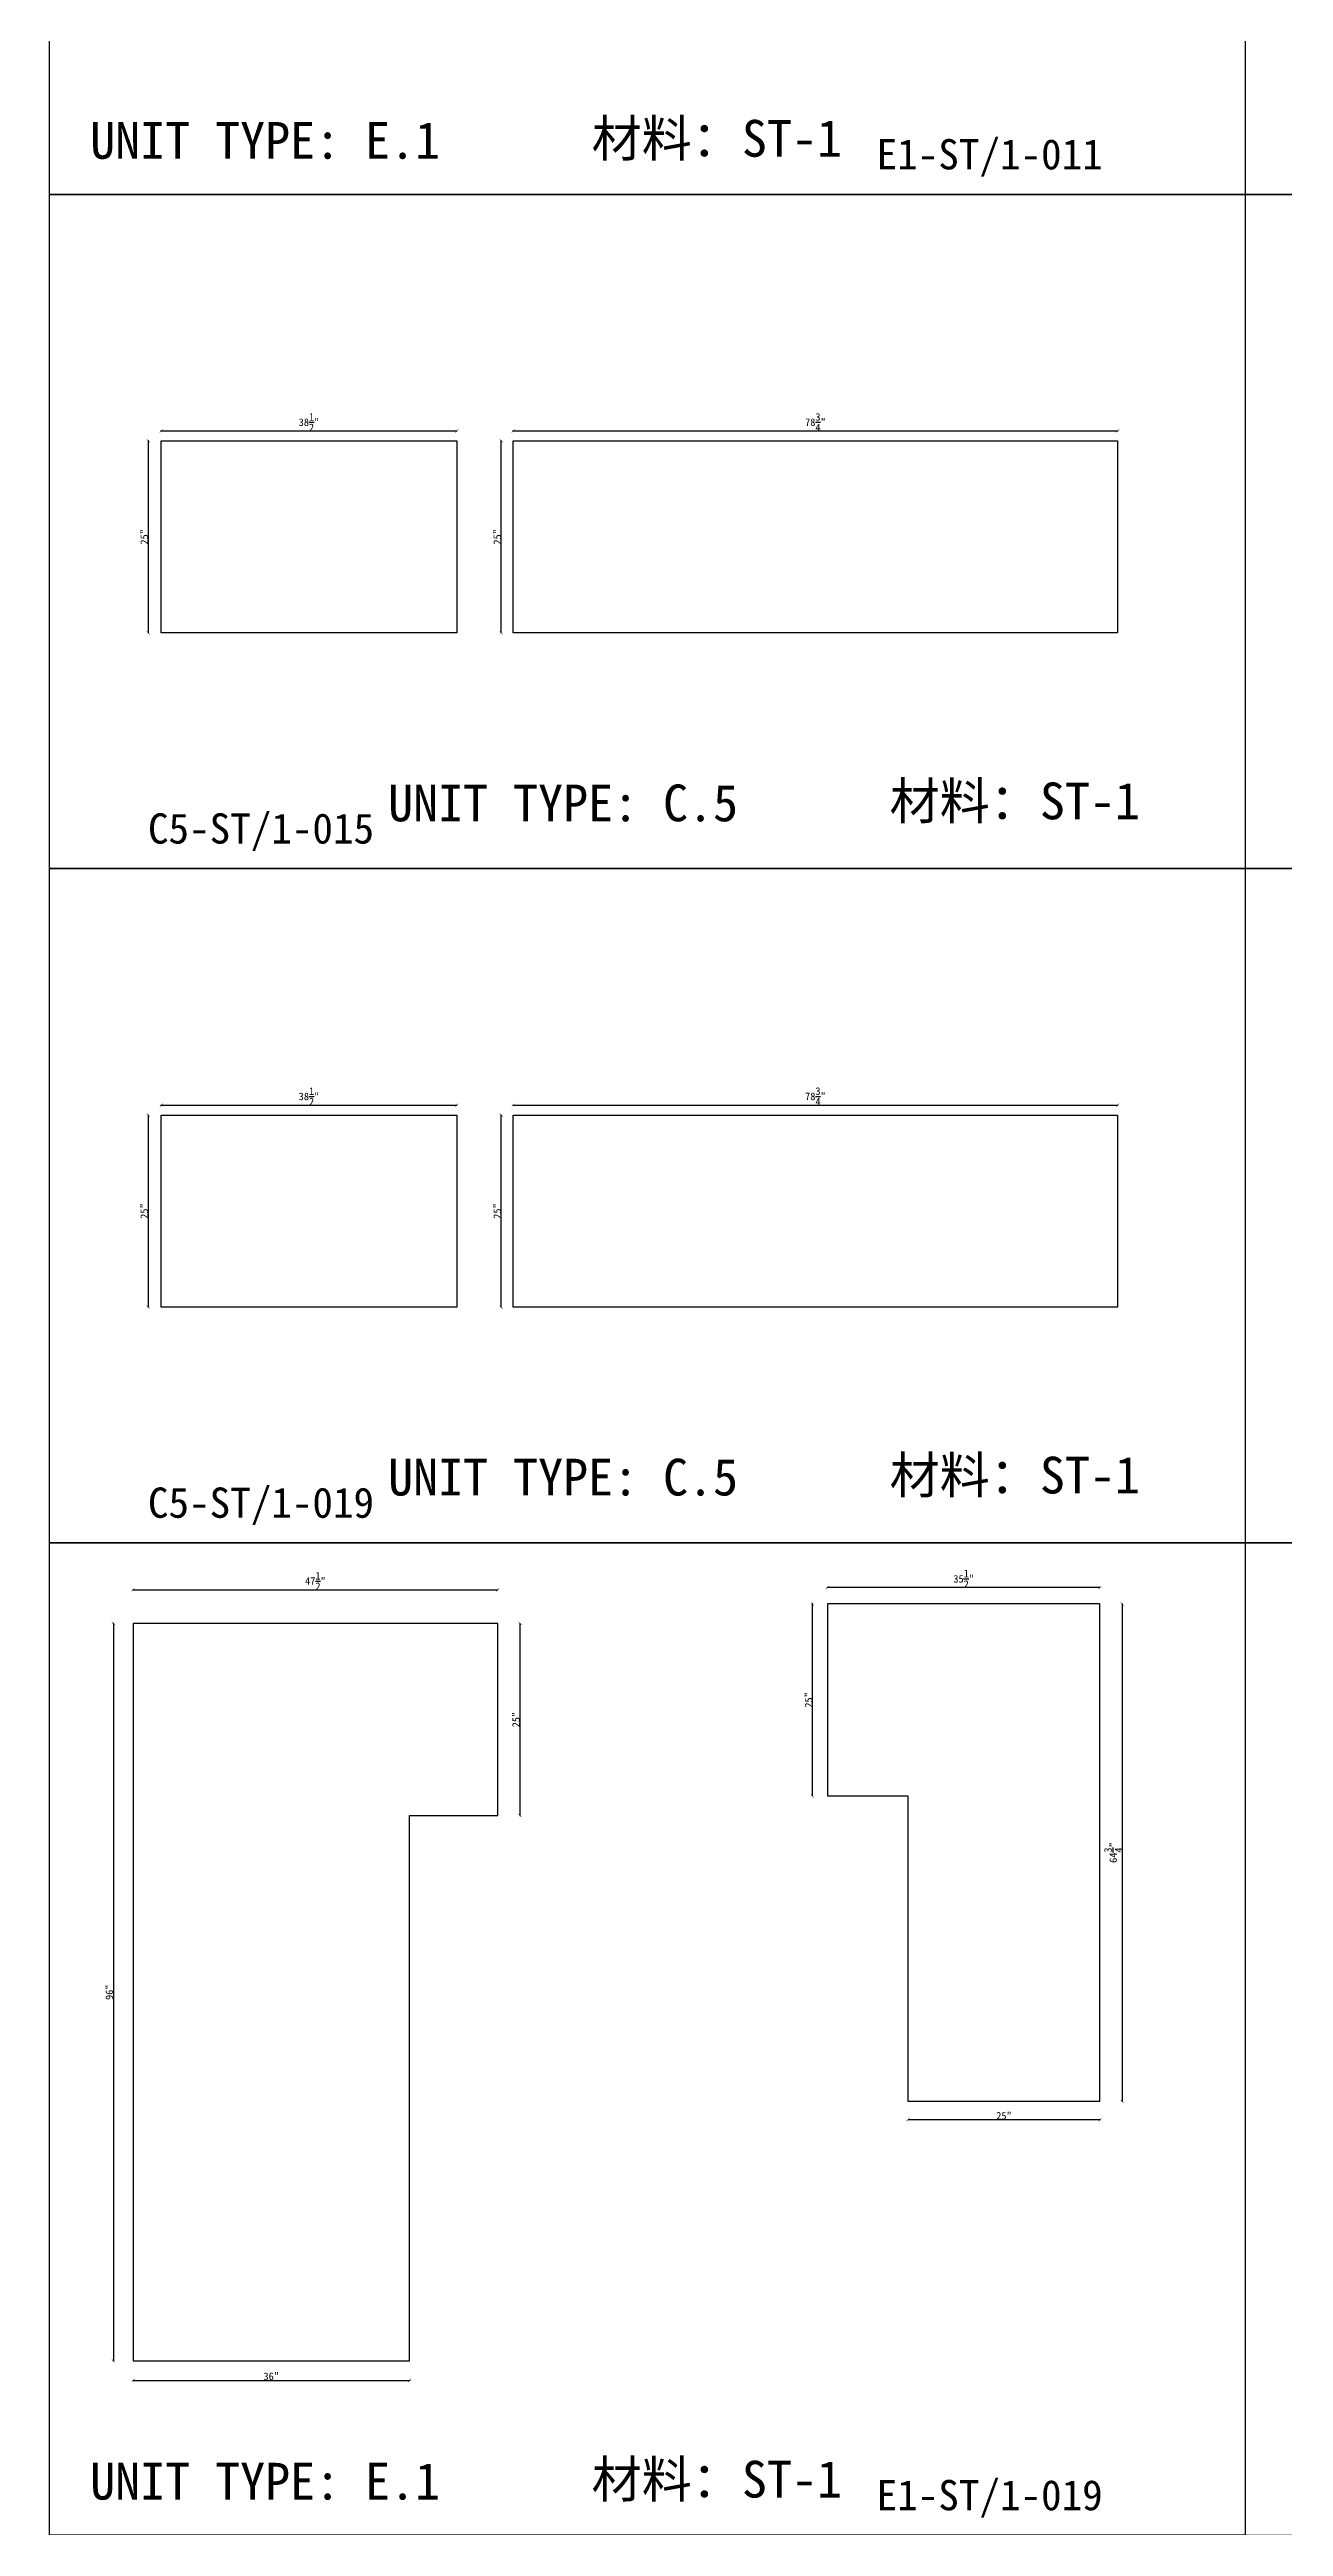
# Model space of a CAD drawing. Header units: millimetres. Extents: x -46966 to 138077, y -48408 to 2116.
# Drawn here: x 52657 to 56740, y -35453 to -27261 of the extents above; entities that cross this region are included whole.
import ezdxf
from ezdxf.enums import TextEntityAlignment as Align

# ---------------------------------------------------------------- set-up
doc = ezdxf.new("R2010")
doc.units = ezdxf.units.MM
doc.layers.add('PART_NUMBER', color=3, linetype='Continuous')
doc.styles.add('样式 1', font='')
doc.styles.get('样式 1').set_extended_font_data('NSimSun')
doc.dimstyles.new('副本 ISO-25', dxfattribs={"dimtxt": 25, "dimasz": 10, "dimexe": 1.5, "dimexo": 0.5, "dimtad": 1, "dimlfac": 0.03937, "dimlunit": 5, "dimtxsty": '样式 1', "dimblk": 'ARCHTICK', "dimcen": 2.5, "dimclrd": 256, "dimclrt": 1, "dimazin": 3, "dimtfac": 1, "dimtmove": 0, "dimatfit": 3, "dimfxlon": 1})

# ---------------------------------------------------------------- blocks, each defined once
blk = doc.blocks.new('_ArchTick')
at = {"color": 0, "linetype": 'ByBlock', "const_width": 0.15}
blk.add_lwpolyline([(-0.5, -0.5), (0.5, 0.5)], dxfattribs=at)
blk = doc.blocks.new('*D1284')
at = {"color": 0, "lineweight": -2, "transparency": 16777216}
for p, q in [((53026.3, -28523.9), (53026.3, -28521.4)), ((54004.2, -28523.9), (54004.2, -28521.4))]:
    blk.add_line(p, q, dxfattribs=at)
at = {"lineweight": -2, "transparency": 16777216}
blk.add_line((53026.3, -28522.9), (54004.2, -28522.9), dxfattribs=at)
at = {"layer": 'Defpoints', "color": 0, "transparency": 16777216}
for p in [(53026.3, -28555.5), (54004.2, -28522.9), (54004.2, -28555.5)]:
    blk.add_point(p, dxfattribs=at)
at = {"lineweight": -2, "transparency": 16777216, "xscale": 10, "yscale": 10, "zscale": 10, "rotation": 180}
blk.add_blockref('_ArchTick', (53026.3, -28522.9), dxfattribs=at)
at = {"lineweight": -2, "transparency": 16777216, "xscale": 10, "yscale": 10, "zscale": 10}
blk.add_blockref('_ArchTick', (54004.2, -28522.9), dxfattribs=at)
at = {"color": 1, "transparency": 16777216, "insert": (53515.3, -28493.8), "char_height": 25, "attachment_point": 5, "style": '样式 1'}
blk.add_mtext('\\A1;38{\\H1x;\\S1/2;}"', dxfattribs=at)
blk = doc.blocks.new('*D1285')
at = {"color": 0, "lineweight": -2, "transparency": 16777216}
for p, q in [((52984.4, -28555.5), (52981.9, -28555.5)), ((52984.4, -29190.5), (52981.9, -29190.5))]:
    blk.add_line(p, q, dxfattribs=at)
at = {"lineweight": -2, "transparency": 16777216}
blk.add_line((52983.4, -28555.5), (52983.4, -29190.5), dxfattribs=at)
at = {"layer": 'Defpoints', "color": 0, "transparency": 16777216}
for p in [(53026.3, -28555.5), (52983.4, -29190.5), (53026.3, -29190.5)]:
    blk.add_point(p, dxfattribs=at)
at = {"lineweight": -2, "transparency": 16777216, "xscale": 10, "yscale": 10, "zscale": 10}
for p, rotation in [((52983.4, -28555.5), 90), ((52983.4, -29190.5), 270)]:
    blk.add_blockref('_ArchTick', p, dxfattribs=dict(at, rotation=rotation))
at = {"color": 1, "transparency": 16777216, "insert": (52970.3, -28873), "char_height": 25, "attachment_point": 5, "rotation": 90, "style": '样式 1'}
blk.add_mtext('\\A1;25"', dxfattribs=at)
blk = doc.blocks.new('*D1286')
at = {"color": 0, "lineweight": -2, "transparency": 16777216}
for p, q in [((54191, -28523.9), (54191, -28521.4)), ((56191.3, -28523.9), (56191.3, -28521.4))]:
    blk.add_line(p, q, dxfattribs=at)
at = {"lineweight": -2, "transparency": 16777216}
blk.add_line((54191, -28522.9), (56191.3, -28522.9), dxfattribs=at)
at = {"layer": 'Defpoints', "color": 0, "transparency": 16777216}
for p in [(54191, -28555.5), (56191.3, -28522.9), (56191.3, -28555.5)]:
    blk.add_point(p, dxfattribs=at)
at = {"lineweight": -2, "transparency": 16777216, "xscale": 10, "yscale": 10, "zscale": 10, "rotation": 180}
blk.add_blockref('_ArchTick', (54191, -28522.9), dxfattribs=at)
at = {"lineweight": -2, "transparency": 16777216, "xscale": 10, "yscale": 10, "zscale": 10}
blk.add_blockref('_ArchTick', (56191.3, -28522.9), dxfattribs=at)
at = {"color": 1, "transparency": 16777216, "insert": (55191.1, -28493.8), "char_height": 25, "attachment_point": 5, "style": '样式 1'}
blk.add_mtext('\\A1;78{\\H1x;\\S3/4;}"', dxfattribs=at)
blk = doc.blocks.new('*D1287')
at = {"color": 0, "lineweight": -2, "transparency": 16777216}
for p, q in [((54152.6, -28555.5), (54150.1, -28555.5)), ((54152.6, -29190.5), (54150.1, -29190.5))]:
    blk.add_line(p, q, dxfattribs=at)
at = {"lineweight": -2, "transparency": 16777216}
blk.add_line((54151.6, -29190.5), (54151.6, -28555.5), dxfattribs=at)
at = {"layer": 'Defpoints', "color": 0, "transparency": 16777216}
for p in [(54151.6, -28555.5), (54191, -28555.5), (54191, -29190.5)]:
    blk.add_point(p, dxfattribs=at)
at = {"lineweight": -2, "transparency": 16777216, "xscale": 10, "yscale": 10, "zscale": 10}
for p, rotation in [((54151.6, -28555.5), 90), ((54151.6, -29190.5), 270)]:
    blk.add_blockref('_ArchTick', p, dxfattribs=dict(at, rotation=rotation))
at = {"color": 1, "transparency": 16777216, "insert": (54138.5, -28873), "char_height": 25, "attachment_point": 5, "rotation": 90, "style": '样式 1'}
blk.add_mtext('\\A1;25"', dxfattribs=at)
blk = doc.blocks.new('*D1212')
at = {"color": 0, "lineweight": -2, "transparency": 16777216}
for p, q in [((53026.3, -30753.4), (53026.3, -30750.9)), ((54004.2, -30753.4), (54004.2, -30750.9))]:
    blk.add_line(p, q, dxfattribs=at)
at = {"lineweight": -2, "transparency": 16777216}
blk.add_line((53026.3, -30752.4), (54004.2, -30752.4), dxfattribs=at)
at = {"layer": 'Defpoints', "color": 0, "transparency": 16777216}
for p in [(53026.3, -30785.1), (54004.2, -30752.4), (54004.2, -30785.1)]:
    blk.add_point(p, dxfattribs=at)
at = {"lineweight": -2, "transparency": 16777216, "xscale": 10, "yscale": 10, "zscale": 10, "rotation": 180}
blk.add_blockref('_ArchTick', (53026.3, -30752.4), dxfattribs=at)
at = {"lineweight": -2, "transparency": 16777216, "xscale": 10, "yscale": 10, "zscale": 10}
blk.add_blockref('_ArchTick', (54004.2, -30752.4), dxfattribs=at)
at = {"color": 1, "transparency": 16777216, "insert": (53515.3, -30723.4), "char_height": 25, "attachment_point": 5, "style": '样式 1'}
blk.add_mtext('\\A1;38{\\H1x;\\S1/2;}"', dxfattribs=at)
blk = doc.blocks.new('*D1213')
at = {"color": 0, "lineweight": -2, "transparency": 16777216}
for p, q in [((52984.4, -30785.1), (52981.9, -30785.1)), ((52984.4, -31420.1), (52981.9, -31420.1))]:
    blk.add_line(p, q, dxfattribs=at)
at = {"lineweight": -2, "transparency": 16777216}
blk.add_line((52983.4, -30785.1), (52983.4, -31420.1), dxfattribs=at)
at = {"layer": 'Defpoints', "color": 0, "transparency": 16777216}
for p in [(53026.3, -30785.1), (52983.4, -31420.1), (53026.3, -31420.1)]:
    blk.add_point(p, dxfattribs=at)
at = {"lineweight": -2, "transparency": 16777216, "xscale": 10, "yscale": 10, "zscale": 10}
for p, rotation in [((52983.4, -30785.1), 90), ((52983.4, -31420.1), 270)]:
    blk.add_blockref('_ArchTick', p, dxfattribs=dict(at, rotation=rotation))
at = {"color": 1, "transparency": 16777216, "insert": (52970.3, -31102.6), "char_height": 25, "attachment_point": 5, "rotation": 90, "style": '样式 1'}
blk.add_mtext('\\A1;25"', dxfattribs=at)
blk = doc.blocks.new('*D1214')
at = {"color": 0, "lineweight": -2, "transparency": 16777216}
for p, q in [((54191, -30753.4), (54191, -30750.9)), ((56191.3, -30753.4), (56191.3, -30750.9))]:
    blk.add_line(p, q, dxfattribs=at)
at = {"lineweight": -2, "transparency": 16777216}
blk.add_line((54191, -30752.4), (56191.3, -30752.4), dxfattribs=at)
at = {"layer": 'Defpoints', "color": 0, "transparency": 16777216}
for p in [(54191, -30785.1), (56191.3, -30752.4), (56191.3, -30785.1)]:
    blk.add_point(p, dxfattribs=at)
at = {"lineweight": -2, "transparency": 16777216, "xscale": 10, "yscale": 10, "zscale": 10, "rotation": 180}
blk.add_blockref('_ArchTick', (54191, -30752.4), dxfattribs=at)
at = {"lineweight": -2, "transparency": 16777216, "xscale": 10, "yscale": 10, "zscale": 10}
blk.add_blockref('_ArchTick', (56191.3, -30752.4), dxfattribs=at)
at = {"color": 1, "transparency": 16777216, "insert": (55191.1, -30723.3), "char_height": 25, "attachment_point": 5, "style": '样式 1'}
blk.add_mtext('\\A1;78{\\H1x;\\S3/4;}"', dxfattribs=at)
blk = doc.blocks.new('*D1215')
at = {"color": 0, "lineweight": -2, "transparency": 16777216}
for p, q in [((54152.6, -30785.1), (54150.1, -30785.1)), ((54152.6, -31420.1), (54150.1, -31420.1))]:
    blk.add_line(p, q, dxfattribs=at)
at = {"lineweight": -2, "transparency": 16777216}
blk.add_line((54151.6, -31420.1), (54151.6, -30785.1), dxfattribs=at)
at = {"layer": 'Defpoints', "color": 0, "transparency": 16777216}
for p in [(54151.6, -30785.1), (54191, -30785.1), (54191, -31420.1)]:
    blk.add_point(p, dxfattribs=at)
at = {"lineweight": -2, "transparency": 16777216, "xscale": 10, "yscale": 10, "zscale": 10}
for p, rotation in [((54151.6, -30785.1), 90), ((54151.6, -31420.1), 270)]:
    blk.add_blockref('_ArchTick', p, dxfattribs=dict(at, rotation=rotation))
at = {"color": 1, "transparency": 16777216, "insert": (54138.5, -31102.6), "char_height": 25, "attachment_point": 5, "rotation": 90, "style": '样式 1'}
blk.add_mtext('\\A1;25"', dxfattribs=at)
blk = doc.blocks.new('*D1306')
at = {"color": 0, "lineweight": -2, "transparency": 16777216}
for p, q in [((55230.8, -32348.9), (55230.8, -32346.4)), ((56132.5, -32348.9), (56132.5, -32346.4))]:
    blk.add_line(p, q, dxfattribs=at)
at = {"lineweight": -2, "transparency": 16777216}
blk.add_line((56132.5, -32347.9), (55230.8, -32347.9), dxfattribs=at)
at = {"layer": 'Defpoints', "color": 0, "transparency": 16777216}
for p in [(55230.8, -32347.9), (55230.8, -32401.9), (56132.5, -32401.9)]:
    blk.add_point(p, dxfattribs=at)
at = {"lineweight": -2, "transparency": 16777216, "xscale": 10, "yscale": 10, "zscale": 10, "rotation": 180}
blk.add_blockref('_ArchTick', (55230.8, -32347.9), dxfattribs=at)
at = {"lineweight": -2, "transparency": 16777216, "xscale": 10, "yscale": 10, "zscale": 10}
blk.add_blockref('_ArchTick', (56132.5, -32347.9), dxfattribs=at)
at = {"color": 1, "transparency": 16777216, "insert": (55681.6, -32318.9), "char_height": 25, "attachment_point": 5, "style": '样式 1'}
blk.add_mtext('\\A1;35{\\H1x;\\S1/2;}"', dxfattribs=at)
blk = doc.blocks.new('*D1307')
at = {"color": 0, "lineweight": -2, "transparency": 16777216}
for p, q in [((56204.9, -32401.9), (56207.4, -32401.9)), ((56204.9, -34046.5), (56207.4, -34046.5))]:
    blk.add_line(p, q, dxfattribs=at)
at = {"lineweight": -2, "transparency": 16777216}
blk.add_line((56205.9, -32401.9), (56205.9, -34046.5), dxfattribs=at)
at = {"layer": 'Defpoints', "color": 0, "transparency": 16777216}
for p in [(56132.5, -32401.9), (56132.5, -34046.5), (56205.9, -34046.5)]:
    blk.add_point(p, dxfattribs=at)
at = {"lineweight": -2, "transparency": 16777216, "xscale": 10, "yscale": 10, "zscale": 10}
for p, rotation in [((56205.9, -32401.9), 90), ((56205.9, -34046.5), 270)]:
    blk.add_blockref('_ArchTick', p, dxfattribs=dict(at, rotation=rotation))
at = {"color": 1, "transparency": 16777216, "insert": (56176.8, -33224.2), "char_height": 25, "attachment_point": 5, "rotation": 90, "style": '样式 1'}
blk.add_mtext('\\A1;64{\\H1x;\\S3/4;}"', dxfattribs=at)
blk = doc.blocks.new('*D1308')
at = {"color": 0, "lineweight": -2, "transparency": 16777216}
for p, q in [((55497.5, -34106.8), (55497.5, -34109.3)), ((56132.5, -34106.8), (56132.5, -34109.3))]:
    blk.add_line(p, q, dxfattribs=at)
at = {"lineweight": -2, "transparency": 16777216}
blk.add_line((56132.5, -34107.8), (55497.5, -34107.8), dxfattribs=at)
at = {"layer": 'Defpoints', "color": 0, "transparency": 16777216}
for p in [(55497.5, -34046.5), (56132.5, -34046.5), (55497.5, -34107.8)]:
    blk.add_point(p, dxfattribs=at)
at = {"lineweight": -2, "transparency": 16777216, "xscale": 10, "yscale": 10, "zscale": 10, "rotation": 180}
blk.add_blockref('_ArchTick', (55497.5, -34107.8), dxfattribs=at)
at = {"lineweight": -2, "transparency": 16777216, "xscale": 10, "yscale": 10, "zscale": 10}
blk.add_blockref('_ArchTick', (56132.5, -34107.8), dxfattribs=at)
at = {"color": 1, "transparency": 16777216, "insert": (55815, -34094.6), "char_height": 25, "attachment_point": 5, "style": '样式 1'}
blk.add_mtext('\\A1;25"', dxfattribs=at)
blk = doc.blocks.new('*D1309')
at = {"color": 0, "lineweight": -2, "transparency": 16777216}
for p, q in [((55182.7, -32401.9), (55180.2, -32401.9)), ((55182.7, -33036.9), (55180.2, -33036.9))]:
    blk.add_line(p, q, dxfattribs=at)
at = {"lineweight": -2, "transparency": 16777216}
blk.add_line((55181.7, -33036.9), (55181.7, -32401.9), dxfattribs=at)
at = {"layer": 'Defpoints', "color": 0, "transparency": 16777216}
for p in [(55181.7, -32401.9), (55230.8, -32401.9), (55230.8, -33036.9)]:
    blk.add_point(p, dxfattribs=at)
at = {"lineweight": -2, "transparency": 16777216, "xscale": 10, "yscale": 10, "zscale": 10}
for p, rotation in [((55181.7, -32401.9), 90), ((55181.7, -33036.9), 270)]:
    blk.add_blockref('_ArchTick', p, dxfattribs=dict(at, rotation=rotation))
at = {"color": 1, "transparency": 16777216, "insert": (55168.6, -32719.4), "char_height": 25, "attachment_point": 5, "rotation": 90, "style": '样式 1'}
blk.add_mtext('\\A1;25"', dxfattribs=at)
blk = doc.blocks.new('*D1310')
at = {"color": 0, "lineweight": -2, "transparency": 16777216}
for p, q in [((52933.2, -32356.1), (52933.2, -32353.6)), ((54139.7, -32356.1), (54139.7, -32353.6))]:
    blk.add_line(p, q, dxfattribs=at)
at = {"lineweight": -2, "transparency": 16777216}
blk.add_line((52933.2, -32355.1), (54139.7, -32355.1), dxfattribs=at)
at = {"layer": 'Defpoints', "color": 0, "transparency": 16777216}
for p in [(54139.7, -32355.1), (52933.2, -32466.8), (54139.7, -32466.8)]:
    blk.add_point(p, dxfattribs=at)
at = {"lineweight": -2, "transparency": 16777216, "xscale": 10, "yscale": 10, "zscale": 10, "rotation": 180}
blk.add_blockref('_ArchTick', (52933.2, -32355.1), dxfattribs=at)
at = {"lineweight": -2, "transparency": 16777216, "xscale": 10, "yscale": 10, "zscale": 10}
blk.add_blockref('_ArchTick', (54139.7, -32355.1), dxfattribs=at)
at = {"color": 1, "transparency": 16777216, "insert": (53536.5, -32326.1), "char_height": 25, "attachment_point": 5, "style": '样式 1'}
blk.add_mtext('\\A1;47{\\H1x;\\S1/2;}"', dxfattribs=at)
blk = doc.blocks.new('*D1311')
at = {"color": 0, "lineweight": -2, "transparency": 16777216}
for p, q in [((52869, -32466.8), (52866.5, -32466.8)), ((52869, -34905.2), (52866.5, -34905.2))]:
    blk.add_line(p, q, dxfattribs=at)
at = {"lineweight": -2, "transparency": 16777216}
blk.add_line((52868, -32466.8), (52868, -34905.2), dxfattribs=at)
at = {"layer": 'Defpoints', "color": 0, "transparency": 16777216}
for p in [(52933.2, -32466.8), (52868, -34905.2), (52933.2, -34905.2)]:
    blk.add_point(p, dxfattribs=at)
at = {"lineweight": -2, "transparency": 16777216, "xscale": 10, "yscale": 10, "zscale": 10}
for p, rotation in [((52868, -32466.8), 90), ((52868, -34905.2), 270)]:
    blk.add_blockref('_ArchTick', p, dxfattribs=dict(at, rotation=rotation))
at = {"color": 1, "transparency": 16777216, "insert": (52854.9, -33686), "char_height": 25, "attachment_point": 5, "rotation": 90, "style": '样式 1'}
blk.add_mtext('\\A1;96"', dxfattribs=at)
blk = doc.blocks.new('*D1312')
at = {"color": 0, "lineweight": -2, "transparency": 16777216}
for p, q in [((52933.2, -34968.4), (52933.2, -34970.9)), ((53847.6, -34968.4), (53847.6, -34970.9))]:
    blk.add_line(p, q, dxfattribs=at)
at = {"lineweight": -2, "transparency": 16777216}
blk.add_line((52933.2, -34969.4), (53847.6, -34969.4), dxfattribs=at)
at = {"layer": 'Defpoints', "color": 0, "transparency": 16777216}
for p in [(52933.2, -34905.2), (53847.6, -34905.2), (53847.6, -34969.4)]:
    blk.add_point(p, dxfattribs=at)
at = {"lineweight": -2, "transparency": 16777216, "xscale": 10, "yscale": 10, "zscale": 10, "rotation": 180}
blk.add_blockref('_ArchTick', (52933.2, -34969.4), dxfattribs=at)
at = {"lineweight": -2, "transparency": 16777216, "xscale": 10, "yscale": 10, "zscale": 10}
blk.add_blockref('_ArchTick', (53847.6, -34969.4), dxfattribs=at)
at = {"color": 1, "transparency": 16777216, "insert": (53390.4, -34956.3), "char_height": 25, "attachment_point": 5, "style": '样式 1'}
blk.add_mtext('\\A1;36"', dxfattribs=at)
blk = doc.blocks.new('*D1313')
at = {"color": 0, "lineweight": -2, "transparency": 16777216}
for p, q in [((54212.7, -32466.8), (54215.2, -32466.8)), ((54212.7, -33101.8), (54215.2, -33101.8))]:
    blk.add_line(p, q, dxfattribs=at)
at = {"lineweight": -2, "transparency": 16777216}
blk.add_line((54213.7, -33101.8), (54213.7, -32466.8), dxfattribs=at)
at = {"layer": 'Defpoints', "color": 0, "transparency": 16777216}
for p in [(54139.7, -32466.8), (54213.7, -32466.8), (54139.7, -33101.8)]:
    blk.add_point(p, dxfattribs=at)
at = {"lineweight": -2, "transparency": 16777216, "xscale": 10, "yscale": 10, "zscale": 10}
for p, rotation in [((54213.7, -32466.8), 90), ((54213.7, -33101.8), 270)]:
    blk.add_blockref('_ArchTick', p, dxfattribs=dict(at, rotation=rotation))
at = {"color": 1, "transparency": 16777216, "insert": (54200.6, -32784.3), "char_height": 25, "attachment_point": 5, "rotation": 90, "style": '样式 1'}
blk.add_mtext('\\A1;25"', dxfattribs=at)

msp = doc.modelspace()

# ---------------------------------------------------------------- linework, layer by layer
at = {"color": 1}
for points in [[(52656.747, -24458.587), (56613.629, -24458.587), (56613.629, -27740.643), (52656.747, -27740.643)], [(56613.629, -27740.643), (59405.503, -27740.643), (59405.503, -24458.587), (56613.629, -24458.587)], [(52656.747, -27740.643), (56613.629, -27740.643), (56613.629, -29970.21), (52656.747, -29970.21)], [(56613.629, -29970.21), (59405.503, -29970.21), (59405.503, -27740.643), (56613.629, -27740.643)], [(52656.747, -29970.21), (56613.629, -29970.21), (56613.629, -32199.777), (52656.747, -32199.777)], [(56613.629, -32199.777), (59405.503, -32199.777), (59405.503, -29970.21), (56613.629, -29970.21)], [(52656.747, -32199.777), (56613.629, -32199.777), (56613.629, -35481.834), (52656.747, -35481.834)], [(56613.629, -35481.834), (59405.503, -35481.834), (59405.503, -32199.777), (56613.629, -32199.777)]]:
    msp.add_lwpolyline(points, close=True, dxfattribs=at)
for points in [[(53026.346, -28555.53), (54004.246, -28555.53), (54004.246, -29190.53), (53026.346, -29190.53)], [(54191.001, -28555.53), (56191.251, -28555.53), (56191.251, -29190.53), (54191.001, -29190.53)], [(53026.346, -30785.097), (54004.246, -30785.097), (54004.246, -31420.097), (53026.346, -31420.097)], [(54191.001, -30785.097), (56191.251, -30785.097), (56191.251, -31420.097), (54191.001, -31420.097)], [(56132.453, -32401.854), (55230.753, -32401.854), (55230.753, -33036.854), (55497.453, -33036.854), (55497.453, -34046.504), (56132.453, -34046.504)], [(53847.637, -33101.811), (54139.737, -33101.811), (54139.737, -32466.811), (52933.237, -32466.811), (52933.237, -34905.211), (53847.637, -34905.211)]]:
    msp.add_lwpolyline(points, close=True)

# ---------------------------------------------------------------- texts
at = {"style": '样式 1'}
for s, p in [('UNIT TYPE: E.1', (52791.205, -27622.509)), ('材料：ST-1', (54450.492, -27615.853)), ('UNIT TYPE: C.5', (53777.181, -29813.668)), ('材料：ST-1', (55436.468, -29807.013)), ('UNIT TYPE: C.5', (53777.181, -32043.235)), ('材料：ST-1', (55436.468, -32036.58)), ('材料：ST-1', (54450.492, -35357.044)), ('UNIT TYPE: E.1', (52791.205, -35363.699))]:
    msp.add_text(s, height=121.5865, dxfattribs=at).set_placement(p)
at = {"layer": 'PART_NUMBER', "color": 3, "style": '样式 1'}
for s, p in [('E1-ST/1-011', (55767.757, -27607.812)), ('C5-ST/1-015', (53356.611, -29837.379)), ('C5-ST/1-019', (53356.611, -32066.947)), ('E1-ST/1-019', (55767.757, -35349.003))]:
    msp.add_text(s, height=100, dxfattribs=at).set_placement(p, align=Align.MIDDLE_CENTER)

# ---------------------------------------------------------------- dimensions: what is measured, and where the dimension line sits
for base, p1, p2, picture, middle in [((54004.246, -28522.855), (53026.346, -28555.53), (54004.246, -28555.53), '*D1284', (53515.296, -28493.832)), ((56191.251, -28522.855), (54191.001, -28555.53), (56191.251, -28555.53), '*D1286', (55191.126, -28493.762)), ((54004.246, -30752.422), (53026.346, -30785.097), (54004.246, -30785.097), '*D1212', (53515.296, -30723.399)), ((56191.251, -30752.422), (54191.001, -30785.097), (56191.251, -30785.097), '*D1214', (55191.126, -30723.329)), ((54139.737, -32355.089), (52933.237, -32466.811), (54139.737, -32466.811), '*D1310', (53536.487, -32326.066)), ((55230.753, -32347.883), (56132.453, -32401.854), (55230.753, -32401.854), '*D1306', (55681.603, -32318.859)), ((55497.453, -34107.761), (56132.453, -34046.504), (55497.453, -34046.504), '*D1308', (55814.953, -34094.636)), ((53847.637, -34969.404), (52933.237, -34905.211), (53847.637, -34905.211), '*D1312', (53390.437, -34956.279))]:
    dim = msp.add_linear_dim(base=base, p1=p1, p2=p2, dimstyle='副本 ISO-25')
    dim.commit()
    dim.dimension.update_dxf_attribs({"geometry": picture, "text_midpoint": middle})
for base, p1, p2, picture, middle in [((52983.392, -29190.53), (53026.346, -28555.53), (53026.346, -29190.53), '*D1285', (52970.267, -28873.03)), ((54151.645, -28555.53), (54191.001, -29190.53), (54191.001, -28555.53), '*D1287', (54138.52, -28873.03)), ((52983.392, -31420.097), (53026.346, -30785.097), (53026.346, -31420.097), '*D1213', (52970.267, -31102.597)), ((54151.645, -30785.097), (54191.001, -31420.097), (54191.001, -30785.097), '*D1215', (54138.52, -31102.597)), ((55181.708, -32401.854), (55230.753, -33036.854), (55230.753, -32401.854), '*D1309', (55168.583, -32719.354)), ((56205.894, -34046.504), (56132.453, -32401.854), (56132.453, -34046.504), '*D1307', (56176.8, -33224.179)), ((52868.005, -34905.211), (52933.237, -32466.811), (52933.237, -34905.211), '*D1311', (52854.88, -33686.011)), ((54213.74, -32466.811), (54139.737, -33101.811), (54139.737, -32466.811), '*D1313', (54200.615, -32784.311))]:
    dim = msp.add_linear_dim(base=base, p1=p1, p2=p2, angle=90, dimstyle='副本 ISO-25')
    dim.commit()
    dim.dimension.update_dxf_attribs({"geometry": picture, "text_midpoint": middle})

doc.saveas('drawing.dxf')
